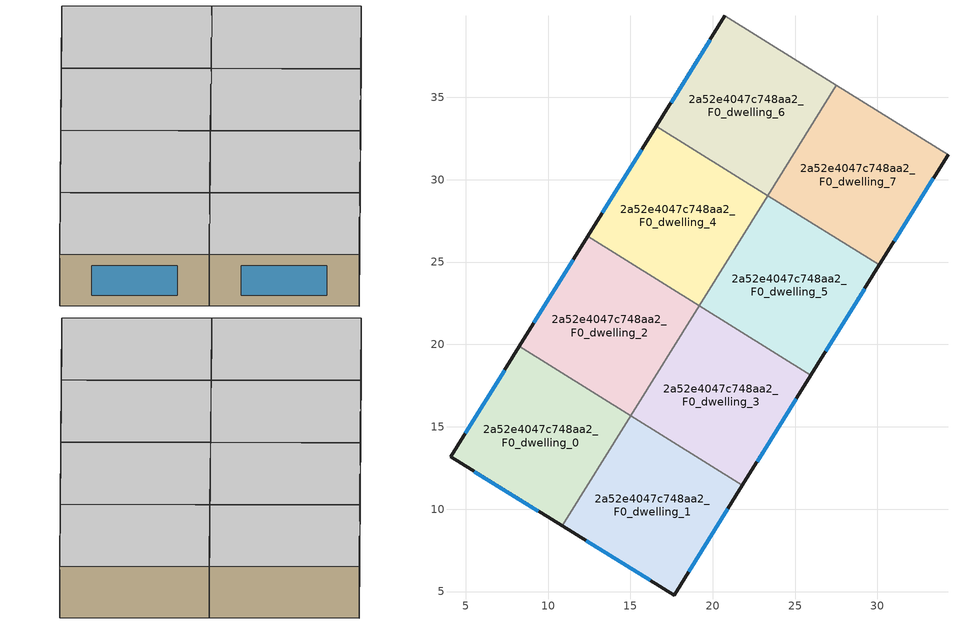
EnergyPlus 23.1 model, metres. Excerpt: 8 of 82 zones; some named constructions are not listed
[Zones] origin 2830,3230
2a52e4047c748aa2_F0_dwelling_0
 floor ground (EU_floor_Construction): 15.02,15.67 10.85,8.98 4.08,13.17 8.26,19.88 z0
 wall outside (EU_wall_Construction): 8.26,19.88 4.08,13.17 10.85,8.98 z0:3
 wall to 2a52e4047c748aa2_F0_dwelling_1 (EU_wall_Construction): 10.85,8.98 15.02,15.67 z0:3
 wall to 2a52e4047c748aa2_F0_dwelling_2 (EU_wall_Construction): 15.02,15.67 8.26,19.88 z0:3
 window (EU_Window_Construction): 5.53,12.27 9.4,9.88 / 7.36,18.44 4.97,14.6 z0.64:2.36
 ceiling to 2a52e4047c748aa2_F1_dwelling_0 (EU_floor_Construction): 10.85,8.98 15.02,15.67 8.26,19.88 4.08,13.17 z3
2a52e4047c748aa2_F0_dwelling_1
 floor ground (EU_floor_Construction): 21.8,11.45 17.65,4.79 10.85,8.98 15.02,15.67 z0
 wall outside (EU_wall_Construction): 10.85,8.98 17.65,4.79 21.8,11.45 z0:3
 wall to 2a52e4047c748aa2_F0_dwelling_3 (EU_wall_Construction): 21.8,11.45 15.03,15.67 z0:3
 wall to 2a52e4047c748aa2_F0_dwelling_2 (EU_wall_Construction): 15.03,15.67 15.01,15.67 z0:3
 window (EU_Window_Construction): 12.31,8.09 16.19,5.69 / 18.54,6.21 20.91,10.02 z0.64:2.36
 ceiling to 2a52e4047c748aa2_F1_dwelling_1 (EU_floor_Construction): 17.65,4.79 21.8,11.45 15.02,15.67 10.85,8.98 z3
2a52e4047c748aa2_F0_dwelling_2
 floor ground (EU_floor_Construction): 19.19,22.35 15.03,15.67 8.26,19.88 12.41,26.57 z0
 wall outside (EU_wall_Construction): 12.41,26.57 8.26,19.88 z0:3
 wall to 2a52e4047c748aa2_F0_dwelling_3 (EU_wall_Construction): 15.03,15.67 19.19,22.35 z0:3
 wall to 2a52e4047c748aa2_F0_dwelling_4 (EU_wall_Construction): 19.19,22.35 12.41,26.57 z0:3
 window (EU_Window_Construction): 11.52,25.13 9.15,21.31 z0.64:2.36
 ceiling to 2a52e4047c748aa2_F1_dwelling_2 (EU_floor_Construction): 15.03,15.67 19.19,22.35 12.41,26.57 8.26,19.88 z3
2a52e4047c748aa2_F0_dwelling_3
 floor ground (EU_floor_Construction): 25.96,18.14 21.8,11.45 15.03,15.67 19.19,22.35 z0
 wall outside (EU_wall_Construction): 21.8,11.45 25.96,18.14 z0:3
 wall to 2a52e4047c748aa2_F0_dwelling_5 (EU_wall_Construction): 25.96,18.14 19.19,22.35 z0:3
 window (EU_Window_Construction): 22.69,12.88 25.07,16.71 z0.64:2.36
 ceiling to 2a52e4047c748aa2_F1_dwelling_3 (EU_floor_Construction): 21.8,11.45 25.96,18.14 19.19,22.35 15.03,15.67 z3
2a52e4047c748aa2_F0_dwelling_4
 floor ground (EU_floor_Construction): 23.35,29.04 19.19,22.35 12.41,26.57 16.58,33.25 z0
 wall outside (EU_wall_Construction): 16.58,33.25 12.41,26.57 z0:3
 wall to 2a52e4047c748aa2_F0_dwelling_5 (EU_wall_Construction): 19.19,22.35 23.35,29.04 z0:3
 wall to 2a52e4047c748aa2_F0_dwelling_6 (EU_wall_Construction): 23.35,29.04 16.58,33.25 z0:3
 window (EU_Window_Construction): 15.68,31.82 13.31,28 z0.64:2.36
 ceiling to 2a52e4047c748aa2_F1_dwelling_4 (EU_floor_Construction): 19.19,22.35 23.35,29.04 16.58,33.25 12.41,26.57 z3
2a52e4047c748aa2_F0_dwelling_5
 floor ground (EU_floor_Construction): 30.12,24.83 25.96,18.14 19.19,22.35 23.35,29.04 z0
 wall outside (EU_wall_Construction): 25.96,18.14 30.12,24.83 z0:3
 wall to 2a52e4047c748aa2_F0_dwelling_7 (EU_wall_Construction): 30.12,24.83 23.35,29.04 z0:3
 window (EU_Window_Construction): 26.85,19.57 29.23,23.39 z0.64:2.36
 ceiling to 2a52e4047c748aa2_F1_dwelling_5 (EU_floor_Construction): 25.96,18.14 30.12,24.83 23.35,29.04 19.19,22.35 z3
2a52e4047c748aa2_F0_dwelling_6
 floor ground (EU_floor_Construction): 27.51,35.73 23.35,29.04 16.58,33.25 20.74,39.94 z0
 wall outside (EU_wall_Construction): 20.74,39.94 16.58,33.25 z0:3
 wall to 2a52e4047c748aa2_F0_dwelling_8 (EU_wall_Construction): 27.51,35.73 20.74,39.94 z0:3
 wall to 2a52e4047c748aa2_F0_dwelling_7 (EU_wall_Construction): 23.35,29.04 27.51,35.73 z0:3
 window (EU_Window_Construction): 19.84,38.51 17.47,34.68 z0.64:2.36
 ceiling to 2a52e4047c748aa2_F1_dwelling_6 (EU_floor_Construction): 23.35,29.04 27.51,35.73 20.74,39.94 16.58,33.25 z3
2a52e4047c748aa2_F0_dwelling_7
 floor ground (EU_floor_Construction): 34.28,31.51 30.12,24.83 23.35,29.04 27.51,35.73 z0
 wall outside (EU_wall_Construction): 30.12,24.83 34.28,31.51 z0:3
 wall to 2a52e4047c748aa2_F0_dwelling_9 (EU_wall_Construction): 34.28,31.51 27.51,35.73 z0:3
 window (EU_Window_Construction): 31.01,26.26 33.39,30.08 z0.64:2.36
 ceiling to 2a52e4047c748aa2_F1_dwelling_7 (EU_floor_Construction): 30.12,24.83 34.28,31.51 27.51,35.73 23.35,29.04 z3
[SCHEDULE:FILE] Column Number=1; Rows to Skip at Top=0; Number of Hours of Data=8760; Column Separator=Comma; Interpolate to Timestep=No; Minutes per Item=60; Adjust Schedule for Daylight Savings=Yes
Name | File
EU_Step8_GainSchedule_2a52e4047c748aa2_F0_dwelling_16_f000 | ../../schedules/2a52e4047c748aa2/2a52e4047c748aa2_F0_dwelling_16_f000_gain.csv
EU_Step8_GainSchedule_2a52e4047c748aa2_F1_dwelling_0_f000 | ../../schedules/2a52e4047c748aa2/2a52e4047c748aa2_F1_dwelling_0_f000_gain.csv
EU_Step8_GainSchedule_2a52e4047c748aa2_F1_dwelling_1_f000 | ../../schedules/2a52e4047c748aa2/2a52e4047c748aa2_F1_dwelling_1_f000_gain.csv
EU_Step8_GainSchedule_2a52e4047c748aa2_F1_dwelling_2_f000 | ../../schedules/2a52e4047c748aa2/2a52e4047c748aa2_F1_dwelling_2_f000_gain.csv
EU_Step8_GainSchedule_2a52e4047c748aa2_F1_dwelling_3_f000 | ../../schedules/2a52e4047c748aa2/2a52e4047c748aa2_F1_dwelling_3_f000_gain.csv
EU_Step8_GainSchedule_2a52e4047c748aa2_F1_dwelling_4_f000 | ../../schedules/2a52e4047c748aa2/2a52e4047c748aa2_F1_dwelling_4_f000_gain.csv
EU_Step8_GainSchedule_2a52e4047c748aa2_F1_dwelling_5_f000 | ../../schedules/2a52e4047c748aa2/2a52e4047c748aa2_F1_dwelling_5_f000_gain.csv
EU_Step8_GainSchedule_2a52e4047c748aa2_F1_dwelling_6_f000 | ../../schedules/2a52e4047c748aa2/2a52e4047c748aa2_F1_dwelling_6_f000_gain.csv
EU_Step8_GainSchedule_2a52e4047c748aa2_F1_dwelling_7_f000 | ../../schedules/2a52e4047c748aa2/2a52e4047c748aa2_F1_dwelling_7_f000_gain.csv
EU_Step8_GainSchedule_2a52e4047c748aa2_F1_dwelling_8_f000 | ../../schedules/2a52e4047c748aa2/2a52e4047c748aa2_F1_dwelling_8_f000_gain.csv
EU_Step8_GainSchedule_2a52e4047c748aa2_F1_dwelling_9_f000 | ../../schedules/2a52e4047c748aa2/2a52e4047c748aa2_F1_dwelling_9_f000_gain.csv
EU_Step8_GainSchedule_2a52e4047c748aa2_F1_dwelling_10_f000 | ../../schedules/2a52e4047c748aa2/2a52e4047c748aa2_F1_dwelling_10_f000_gain.csv
EU_Step8_GainSchedule_2a52e4047c748aa2_F1_dwelling_11_f000 | ../../schedules/2a52e4047c748aa2/2a52e4047c748aa2_F1_dwelling_11_f000_gain.csv
EU_Step8_GainSchedule_2a52e4047c748aa2_F1_dwelling_12_f000 | ../../schedules/2a52e4047c748aa2/2a52e4047c748aa2_F1_dwelling_12_f000_gain.csv
EU_Step8_GainSchedule_2a52e4047c748aa2_F1_dwelling_13_f000 | ../../schedules/2a52e4047c748aa2/2a52e4047c748aa2_F1_dwelling_13_f000_gain.csv
EU_Step8_GainSchedule_2a52e4047c748aa2_F1_dwelling_14_f000 | ../../schedules/2a52e4047c748aa2/2a52e4047c748aa2_F1_dwelling_14_f000_gain.csv
EU_Step8_GainSchedule_2a52e4047c748aa2_F1_dwelling_15_f000 | ../../schedules/2a52e4047c748aa2/2a52e4047c748aa2_F1_dwelling_15_f000_gain.csv
EU_Step8_GainSchedule_2a52e4047c748aa2_F1_dwelling_16_f000 | ../../schedules/2a52e4047c748aa2/2a52e4047c748aa2_F1_dwelling_16_f000_gain.csv
EU_Step8_GainSchedule_2a52e4047c748aa2_F3_dwelling_13_f000 | ../../schedules/2a52e4047c748aa2/2a52e4047c748aa2_F3_dwelling_13_f000_gain.csv
EU_Step8_GainSchedule_2a52e4047c748aa2_F3_dwelling_14_f000 | ../../schedules/2a52e4047c748aa2/2a52e4047c748aa2_F3_dwelling_14_f000_gain.csv
EU_Step8_GainSchedule_2a52e4047c748aa2_F3_dwelling_15_f000 | ../../schedules/2a52e4047c748aa2/2a52e4047c748aa2_F3_dwelling_15_f000_gain.csv
